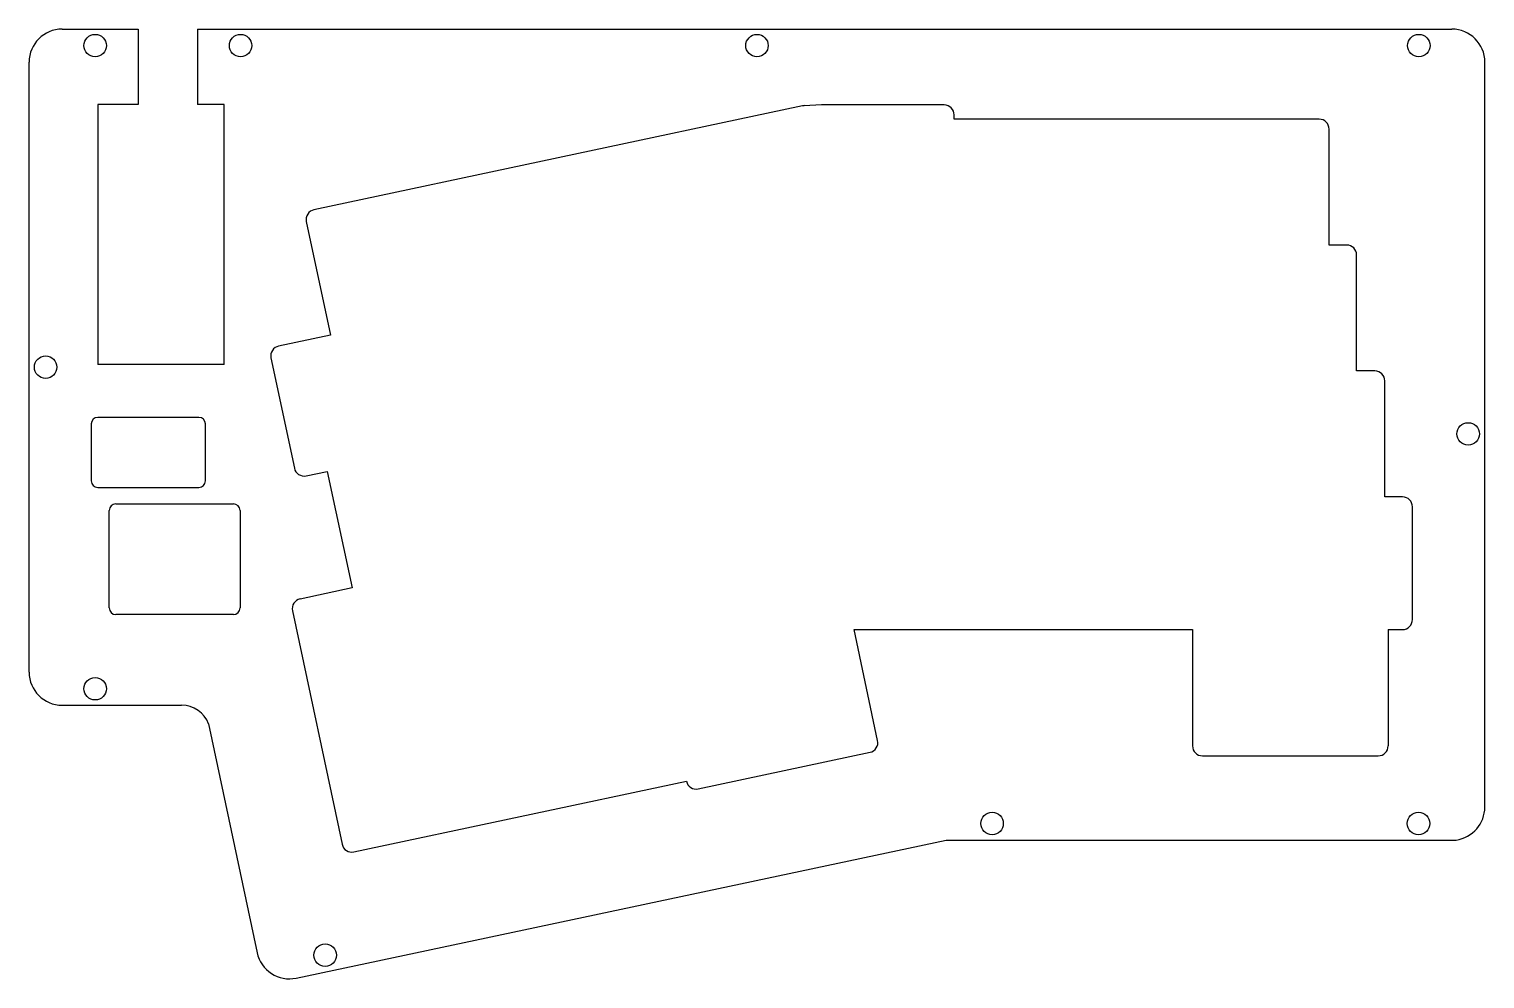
# Model space of a CAD drawing. Header units: inches. Extents: x 11 to 231, y 5 to 149.
import ezdxf

# ---------------------------------------------------------------- set-up
doc = ezdxf.new("R2010")
doc.units = ezdxf.units.IN
doc.header["$MEASUREMENT"] = 0

msp = doc.modelspace()

# ---------------------------------------------------------------- linework, layer by layer
for p, q in [((15.84, 148.59), (27.34, 148.59)), ((27.34, 148.59), (27.34, 137.17)), ((36.34, 148.59), (36.34, 137.17)), ((36.34, 148.59), (226.1, 148.59)), ((10.84, 51.31), (10.84, 143.59)), ((231.1, 30.92), (231.1, 143.59)), ((21.24, 137.17), (21.24, 97.87)), ((27.34, 137.17), (21.24, 137.17)), ((40.35, 137.17), (36.34, 137.17)), ((40.35, 97.87), (40.35, 137.17)), ((40.35, 97.87), (21.24, 97.87)), ((20.24, 88.86), (20.24, 80.26)), ((36.51, 89.86), (21.24, 89.86)), ((37.51, 80.26), (37.51, 88.86)), ((21.24, 79.26), (36.51, 79.26)), ((22.95, 61.02), (22.95, 75.77)), ((23.95, 76.77), (41.75, 76.77)), ((42.75, 75.77), (42.75, 61.02)), ((41.75, 60.02), (23.95, 60.02)), ((15.84, 46.31), (33.91, 46.31)), ((37.99, 43.48), (45.34, 8.88)), ((51.27, 5.02), (149.58, 25.92)), ((149.58, 25.92), (226.77, 25.92))]:
    msp.add_line(p, q)
at = {"color": 7, "linetype": 'Continuous', "lineweight": 25}
for p, q in [((127.87, 136.97), (53.93, 121.26)), ((130.71, 137.11), (128.12, 137)), ((149.3, 137.11), (130.77, 137.11)), ((150.8, 134.97), (150.8, 135.61)), ((206.03, 134.97), (150.8, 134.97)), ((207.53, 115.92), (207.53, 133.47)), ((52.78, 119.48), (56.43, 102.3)), ((210.2, 115.92), (207.53, 115.92)), ((211.7, 96.87), (211.7, 114.42)), ((56.43, 102.3), (48.58, 100.64)), ((47.43, 98.86), (50.97, 82.17)), ((214.46, 96.87), (211.7, 96.87)), ((215.96, 77.82), (215.96, 95.37)), ((52.75, 81.01), (55.95, 81.69)), ((55.95, 81.69), (59.7, 64.05)), ((218.64, 77.82), (215.96, 77.82)), ((220.14, 59.26), (220.14, 76.32)), ((59.7, 64.05), (51.84, 62.38)), ((50.69, 60.61), (58.2, 25.28)), ((135.65, 57.76), (186.87, 57.76)), ((139.22, 40.97), (135.65, 57.76)), ((186.87, 57.76), (186.87, 40.16)), ((216.47, 57.76), (216.47, 40.16)), ((216.47, 57.76), (218.64, 57.76)), ((112.07, 33.66), (138.07, 39.19)), ((188.37, 38.66), (214.97, 38.66))]:
    msp.add_line(p, q, dxfattribs=at)
at = {"linetype": 'Continuous', "lineweight": 25}
msp.add_line((59.98, 24.12), (110.29, 34.82), dxfattribs=at)
for centre in [(20.84, 146.09), (42.84, 146.09), (120.97, 146.09), (221.1, 146.09), (13.34, 97.45), (228.58, 87.35), (20.84, 48.81), (156.54, 28.42), (221.05, 28.42), (55.64, 8.51)]:
    msp.add_circle(centre, 1.7)
for centre, radius, start, end in [((15.84, 143.59), 5, 90, 180), ((226.1, 143.59), 5, 0, 90), ((21.24, 88.86), 1, 90, 180), ((36.51, 88.86), 1, 0, 90), ((21.24, 80.26), 1, 180, 270), ((36.51, 80.26), 1, 270, 0), ((23.95, 75.77), 1, 90, 180), ((41.75, 75.77), 1, 0, 90), ((23.95, 61.02), 1, 180, 270), ((41.75, 61.02), 1, 270, 0), ((15.84, 51.31), 5, 180, 270), ((33.91, 41.95), 4.36, 20.4991, 90), ((226.05, 30.92), 5.05, 278.1371, 0), ((50.23, 9.92), 5, 192, 282)]:
    msp.add_arc(centre, radius, start, end)
at = {"color": 7, "linetype": 'Continuous', "lineweight": 25}
for centre, start, end in [((128.18, 135.51), 92.2937, 102), ((130.77, 135.61), 90, 92.2937), ((149.3, 135.61), 0, 90), ((206.03, 133.47), 0, 90), ((54.25, 119.79), 102, 192), ((210.2, 114.42), 0, 90), ((48.9, 99.17), 102, 192), ((214.46, 95.37), 0, 90), ((52.44, 82.48), 192, 282), ((218.64, 76.32), 0, 90), ((52.16, 60.92), 102, 192), ((218.64, 59.26), 270, 0), ((137.76, 40.66), 282, 12), ((188.37, 40.16), 180, 270), ((214.97, 40.16), 270, 0), ((111.76, 35.13), 192.1532, 282), ((59.66, 25.59), 192, 282)]:
    msp.add_arc(centre, 1.5, start, end, dxfattribs=at)

doc.saveas('drawing.dxf')
